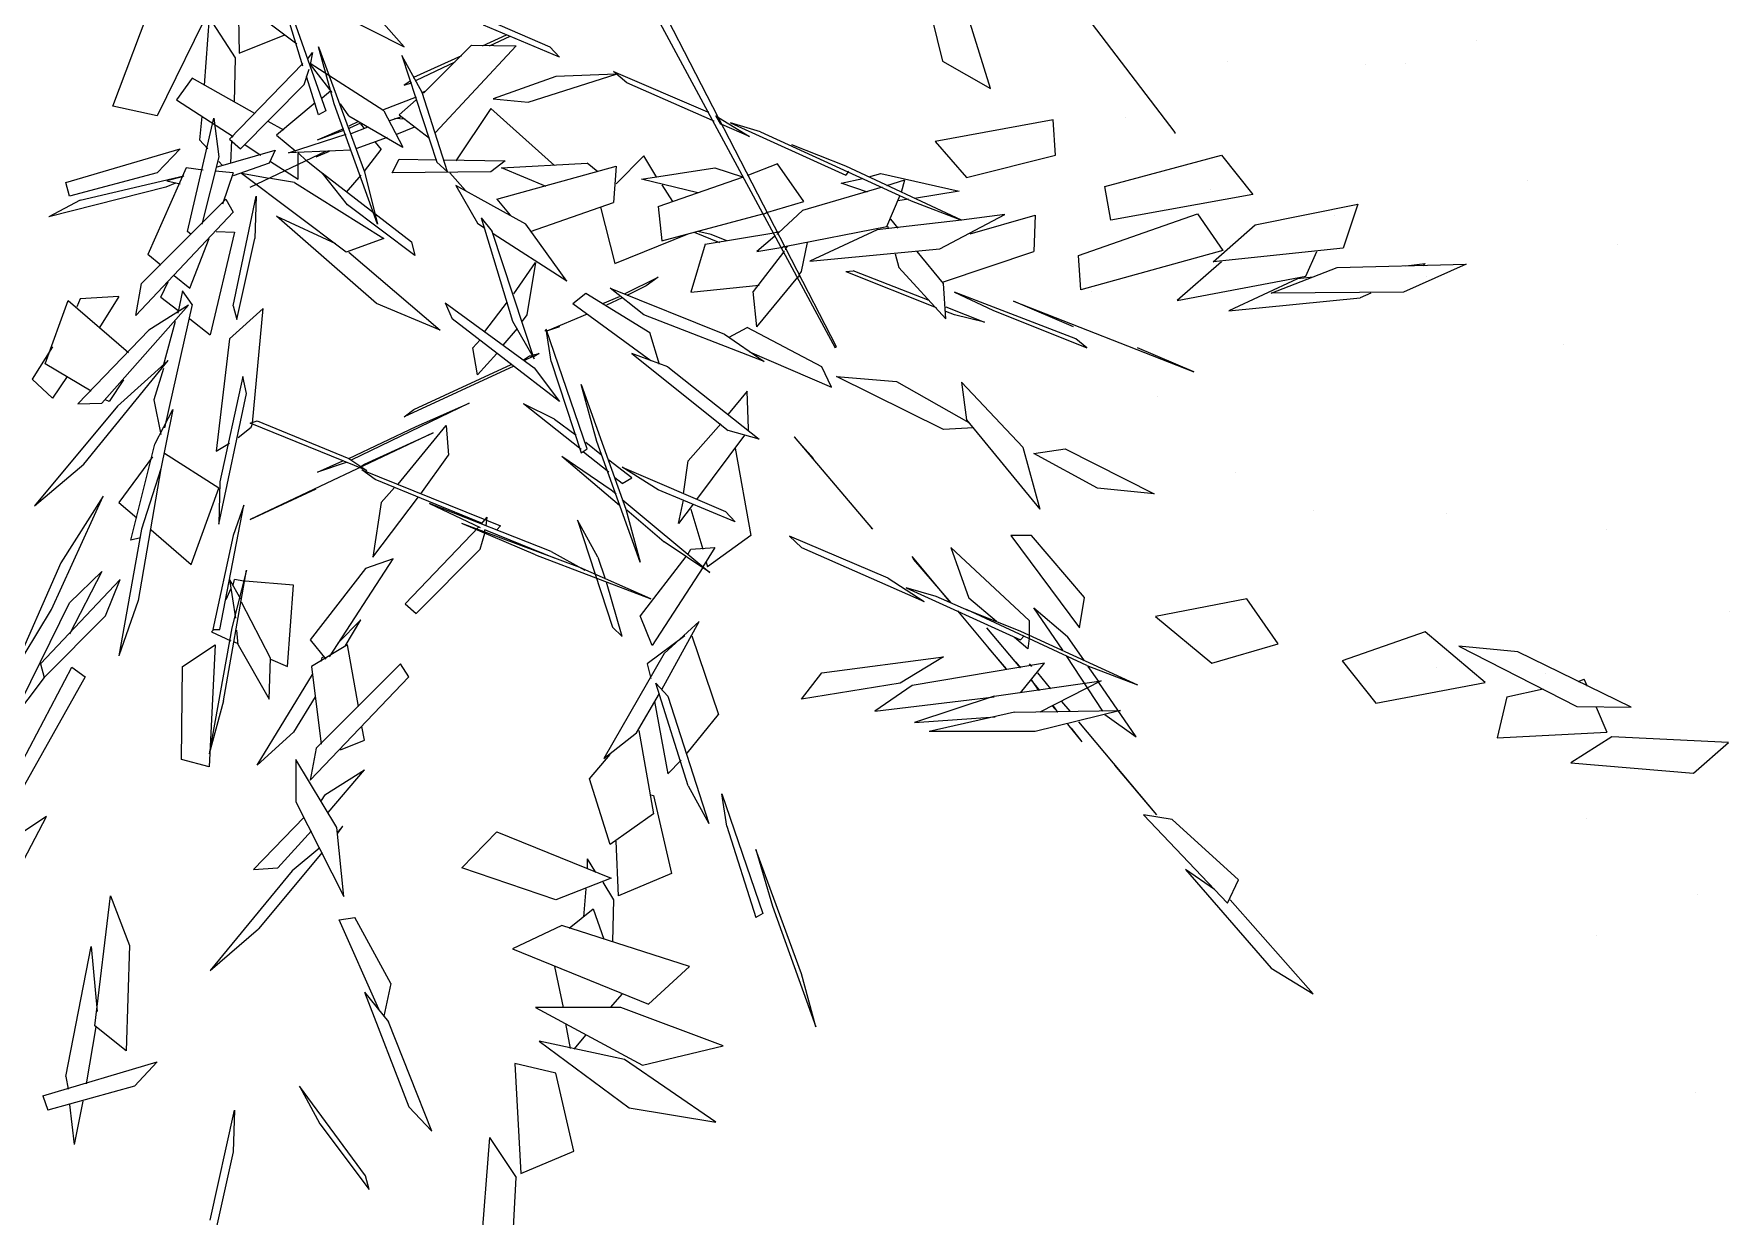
# Model space of a CAD drawing. Header units: metres. Extents: x 42 to 199, y -121 to 268.
# Drawn here: x 98.023 to 98.612, y -52.176 to -51.766 of the extents above; entities that cross this region are included whole.
import ezdxf

# ---------------------------------------------------------------- set-up
doc = ezdxf.new("R2010")
doc.units = ezdxf.units.M
doc.header["$LTSCALE"] = 0.3
doc.layers.get('0').update_dxf_attribs({"color": 8})
doc.layers.add('A-LANDSCAPE', color=8, linetype='Continuous', lineweight=5)
doc.layers.add('DA HOUSE ARCH LAYOUT', color=8, linetype='Continuous', lineweight=9)

# ---------------------------------------------------------------- blocks, each defined once
blk = doc.blocks.new('MUSTER_0')
at = {"color": 8, "linetype": 'Continuous', "transparency": 33554585}
for p, q in [((7.25631, -3.53278), (7.25631, -3.53278)), ((7.15281, -3.56678), (7.15281, -3.56678)), ((7.06931, -3.58078), (7.06931, -3.58078)), ((6.99981, -3.60128), (6.99981, -3.60128)), ((7.19231, -3.61228), (7.19231, -3.61228)), ((7.13281, -3.63828), (7.13281, -3.63828)), ((6.97881, -3.67978), (6.97881, -3.67978)), ((7.06481, -3.68578), (7.06481, -3.68578)), ((6.82881, -3.72528), (6.82881, -3.72528)), ((6.89031, -3.73528), (6.89031, -3.73528)), ((7.08131, -3.74378), (7.08131, -3.74378)), ((6.99931, -3.76578), (6.99931, -3.76578)), ((6.81131, -3.78378), (6.81131, -3.78378)), ((6.87931, -3.81878), (6.87931, -3.81878)), ((6.74781, -3.83528), (6.74781, -3.83528)), ((7.02181, -3.83578), (7.02181, -3.83578)), ((6.77231, -3.86778), (6.77231, -3.86778)), ((6.86431, -3.87778), (6.86431, -3.87778)), ((6.78031, -3.88878), (6.78031, -3.88878)), ((7.01581, -3.88328), (7.01581, -3.88328)), ((6.90331, -3.93028), (6.90331, -3.93028)), ((6.99031, -3.93728), (6.99031, -3.93728)), ((6.87281, -3.94678), (6.87281, -3.94678)), ((6.80331, -3.96078), (6.80331, -3.96078)), ((6.94731, -3.99078), (6.94731, -3.99078)), ((6.85081, -4.00428), (6.85081, -4.00428))]:
    blk.add_line(p, q, dxfattribs=at)
blk = doc.blocks.new('02PTRX29')
at = {"color": 8, "linetype": 'Continuous', "transparency": 33554572}
for p, q in [((-0.16889, -0.31994), (-0.08179, -0.1508)), ((-0.07704, -0.15016), (-0.1687, -0.32006)), ((-0.16116, -0.20596), (-0.22221, -0.28616)), ((-0.05484, -0.28198), (-0.063, -0.26035)), ((-0.19318, -0.2792), (-0.18805, -0.26275)), ((-0.18255, -0.2625), (-0.18559, -0.2749)), ((-0.08274, -0.26351), (-0.10076, -0.27262)), ((-0.10076, -0.27262), (-0.09317, -0.26402)), ((-0.08179, -0.26389), (-0.08843, -0.28274)), ((-0.08387, -0.27224), (-0.07059, -0.26225)), ((-0.10759, -0.26566), (-0.12372, -0.27262)), ((-0.07458, -0.26516), (-0.07477, -0.27363)), ((-0.07059, -0.26566), (-0.06186, -0.2835)), ((-0.12524, -0.27427), (-0.11329, -0.26921)), ((-0.08482, -0.27566), (-0.08274, -0.26895)), ((-0.0742, -0.27439), (-0.07002, -0.26794)), ((-0.07002, -0.26794), (-0.06926, -0.27869)), ((-0.11139, -0.27237), (-0.11841, -0.2725)), ((-0.11841, -0.2725), (-0.1057, -0.28616)), ((-0.11424, -0.2725), (-0.11746, -0.27098)), ((-0.1131, -0.2725), (-0.11689, -0.27072)), ((-0.1038, -0.27996), (-0.11139, -0.27237)), ((-0.07477, -0.27363), (-0.08198, -0.27072)), ((-0.18559, -0.2749), (-0.19318, -0.2792)), ((-0.12524, -0.27427), (-0.12372, -0.27262)), ((-0.10228, -0.27743), (-0.10987, -0.27401)), ((-0.10873, -0.27503), (-0.10266, -0.27794)), ((-0.10038, -0.27401), (-0.10589, -0.29084)), ((-0.10361, -0.27983), (-0.10038, -0.27401)), ((-0.08729, -0.27262), (-0.0945, -0.29236)), ((-0.08976, -0.2816), (-0.08729, -0.27262)), ((-0.08634, -0.27351), (-0.08596, -0.27541)), ((-0.08558, -0.27452), (-0.08634, -0.27351)), ((-0.07401, -0.28135), (-0.0742, -0.27439)), ((-0.13378, -0.27654), (-0.14858, -0.28287)), ((-0.13587, -0.27831), (-0.13378, -0.27654)), ((-0.12031, -0.28135), (-0.13416, -0.27692)), ((-0.13416, -0.27692), (-0.12467, -0.2773)), ((-0.12467, -0.2773), (-0.1148, -0.28084)), ((-0.10228, -0.27756), (-0.10228, -0.27743)), ((-0.09754, -0.28274), (-0.08596, -0.27528)), ((-0.08596, -0.27541), (-0.08938, -0.27983)), ((-0.08729, -0.28337), (-0.08539, -0.2773)), ((-0.08501, -0.27857), (-0.08577, -0.27616)), ((-0.08482, -0.27528), (-0.07325, -0.28717)), ((-0.07723, -0.28312), (-0.06736, -0.27756)), ((-0.06736, -0.27756), (-0.0649, -0.28097)), ((-0.14934, -0.28426), (-0.13587, -0.27831)), ((-0.10759, -0.29236), (-0.10361, -0.27983)), ((-0.10361, -0.27983), (-0.10418, -0.27958)), ((-0.1019, -0.27831), (-0.10171, -0.27806)), ((-0.10076, -0.27869), (-0.1019, -0.27831)), ((-0.10171, -0.27806), (-0.10076, -0.27869)), ((-0.08919, -0.27958), (-0.08786, -0.28072)), ((-0.07496, -0.28869), (-0.08501, -0.27857)), ((-0.14858, -0.28287), (-0.14877, -0.28287)), ((-0.14877, -0.28287), (-0.14877, -0.28287)), ((-0.12448, -0.29134), (-0.11443, -0.28236)), ((-0.1148, -0.28084), (-0.12031, -0.28135)), ((-0.11443, -0.28236), (-0.10892, -0.29059)), ((-0.10266, -0.28059), (-0.09735, -0.28262)), ((-0.10266, -0.28097), (-0.1, -0.28337)), ((-0.09754, -0.28274), (-0.10057, -0.28844)), ((-0.09659, -0.30058), (-0.08976, -0.2816)), ((-0.09203, -0.2835), (-0.09071, -0.2816)), ((-0.08843, -0.28274), (-0.08729, -0.28337)), ((-0.08672, -0.28148), (-0.08065, -0.28654)), ((-0.0649, -0.28097), (-0.07382, -0.28679)), ((-0.06186, -0.2835), (-0.05484, -0.28198)), ((-0.20342, -0.2897), (-0.20304, -0.28413)), ((-0.20304, -0.28413), (-0.18445, -0.28755)), ((-0.15219, -0.28464), (-0.1704, -0.29286)), ((-0.15693, -0.28603), (-0.15219, -0.28464)), ((-0.15029, -0.28375), (-0.15522, -0.28679)), ((-0.15522, -0.28679), (-0.15086, -0.28489)), ((-0.15086, -0.28489), (-0.15067, -0.28489)), ((-0.15067, -0.28489), (-0.14991, -0.2835)), ((-0.14953, -0.28426), (-0.14953, -0.28439)), ((-0.14953, -0.28439), (-0.14934, -0.28426)), ((-0.1, -0.28337), (-0.10475, -0.28704)), ((-0.09962, -0.28641), (-0.10247, -0.28527)), ((-0.09924, -0.28388), (-0.10095, -0.28401)), ((-0.09203, -0.2835), (-0.10057, -0.28844)), ((-0.09849, -0.28426), (-0.10038, -0.28363)), ((-0.09241, -0.28628), (-0.09507, -0.28527)), ((-0.0945, -0.28553), (-0.09393, -0.28477)), ((-0.09222, -0.2854), (-0.09393, -0.28464)), ((-0.09355, -0.28439), (-0.09203, -0.28515)), ((-0.09203, -0.28553), (-0.09222, -0.2854)), ((-0.0871, -0.2873), (-0.09127, -0.28553)), ((-0.0871, -0.2873), (-0.09127, -0.28578)), ((-0.08179, -0.28578), (-0.07932, -0.28439)), ((-0.07078, -0.28388), (-0.07154, -0.28995)), ((-0.06661, -0.30172), (-0.07078, -0.28388)), ((-0.06888, -0.28363), (-0.0685, -0.2873)), ((-0.22221, -0.28616), (-0.22221, -0.28628)), ((-0.18445, -0.28755), (-0.18938, -0.29324)), ((-0.15693, -0.28603), (-0.18065, -0.29691)), ((-0.1704, -0.29147), (-0.16187, -0.28806)), ((-0.09811, -0.28692), (-0.09317, -0.28869)), ((-0.09621, -0.28768), (-0.09716, -0.28881)), ((-0.08255, -0.28932), (-0.09165, -0.28641)), ((-0.08065, -0.28654), (-0.08368, -0.28907)), ((-0.07571, -0.28806), (-0.07818, -0.2897)), ((-0.07325, -0.28717), (-0.07496, -0.28869)), ((-0.07363, -0.28666), (-0.07363, -0.28692)), ((-0.07344, -0.29097), (-0.07363, -0.28742)), ((-0.06983, -0.28869), (-0.0685, -0.2873)), ((-0.22961, -0.2897), (-0.23454, -0.2959)), ((-0.2112, -0.29463), (-0.22961, -0.2897)), ((-0.18938, -0.29324), (-0.20342, -0.2897)), ((-0.16376, -0.29704), (-0.15959, -0.29109)), ((-0.15959, -0.29109), (-0.15503, -0.29286)), ((-0.14061, -0.29324), (-0.13852, -0.28983)), ((-0.13416, -0.29425), (-0.13852, -0.28983)), ((-0.13131, -0.29236), (-0.12961, -0.29097)), ((-0.11613, -0.29172), (-0.12961, -0.29097)), ((-0.10702, -0.29046), (-0.1167, -0.29059)), ((-0.1167, -0.29059), (-0.11443, -0.29236)), ((-0.10589, -0.29084), (-0.10759, -0.29236)), ((-0.1, -0.29033), (-0.10589, -0.29046)), ((-0.09886, -0.29248), (-0.1, -0.29033)), ((-0.0945, -0.29223), (-0.09716, -0.28881)), ((-0.09241, -0.28894), (-0.08255, -0.28932)), ((-0.08691, -0.28995), (-0.089, -0.28907)), ((-0.07647, -0.29476), (-0.08843, -0.28907)), ((-0.08558, -0.29071), (-0.08824, -0.29286)), ((-0.08539, -0.29059), (-0.08558, -0.29071)), ((-0.08406, -0.28932), (-0.08539, -0.29059)), ((-0.08406, -0.2935), (-0.08406, -0.28945)), ((-0.0797, -0.29071), (-0.08406, -0.2935)), ((-0.07116, -0.2916), (-0.08046, -0.28894)), ((-0.08046, -0.28894), (-0.07951, -0.29097)), ((-0.07951, -0.29097), (-0.07382, -0.29299)), ((-0.07154, -0.29071), (-0.07211, -0.29134)), ((-0.07154, -0.28995), (-0.06888, -0.30058)), ((-0.06547, -0.28869), (-0.06186, -0.29248)), ((-0.04744, -0.294), (-0.06547, -0.28869)), ((-0.18862, -0.29995), (-0.1704, -0.29147)), ((-0.17591, -0.29261), (-0.18824, -0.29539)), ((-0.17913, -0.29552), (-0.1797, -0.29362)), ((-0.17686, -0.29451), (-0.1797, -0.29362)), ((-0.17401, -0.29312), (-0.17591, -0.29261)), ((-0.16965, -0.29413), (-0.17306, -0.29337)), ((-0.17078, -0.29223), (-0.1704, -0.29286)), ((-0.15503, -0.29286), (-0.15484, -0.29286)), ((-0.15484, -0.29286), (-0.15484, -0.29286)), ((-0.1408, -0.2978), (-0.15427, -0.29312)), ((-0.15409, -0.29312), (-0.15427, -0.29312)), ((-0.15427, -0.29312), (-0.15427, -0.29312)), ((-0.14972, -0.29172), (-0.15409, -0.29312)), ((-0.13815, -0.2935), (-0.14972, -0.29172)), ((-0.14706, -0.29565), (-0.13815, -0.2935)), ((-0.11537, -0.29666), (-0.13416, -0.29147)), ((-0.13416, -0.29147), (-0.13378, -0.29716)), ((-0.12315, -0.29463), (-0.11613, -0.29172)), ((-0.11443, -0.29236), (-0.09886, -0.29248)), ((-0.10797, -0.29248), (-0.11044, -0.29527)), ((-0.08786, -0.29248), (-0.1019, -0.30336)), ((-0.0945, -0.29236), (-0.09659, -0.30058)), ((-0.09393, -0.29286), (-0.09165, -0.29552)), ((-0.09184, -0.29754), (-0.08786, -0.29248)), ((-0.09165, -0.30501), (-0.07514, -0.29261)), ((-0.08349, -0.294), (-0.0797, -0.29337)), ((-0.07951, -0.29337), (-0.07514, -0.29261)), ((-0.07382, -0.29248), (-0.07097, -0.29223)), ((-0.07382, -0.29248), (-0.07211, -0.29742)), ((-0.06907, -0.2921), (-0.06642, -0.29172)), ((-0.06642, -0.29172), (-0.06034, -0.30539)), ((-0.04972, -0.29678), (-0.06604, -0.29299)), ((-0.06604, -0.29299), (-0.06585, -0.29312)), ((-0.06585, -0.29312), (-0.06338, -0.29375)), ((-0.06338, -0.29375), (-0.06547, -0.29425)), ((-0.06186, -0.29248), (-0.04801, -0.29615)), ((-0.23454, -0.2959), (-0.21215, -0.29995)), ((-0.21215, -0.29995), (-0.2112, -0.29463)), ((-0.18824, -0.29539), (-0.18122, -0.29653)), ((-0.17686, -0.30096), (-0.17894, -0.29603)), ((-0.1761, -0.29476), (-0.16357, -0.29843)), ((-0.17382, -0.29552), (-0.16965, -0.29413)), ((-0.14137, -0.29438), (-0.14308, -0.29704)), ((-0.11993, -0.30058), (-0.10892, -0.29451)), ((-0.10892, -0.29451), (-0.11234, -0.30045)), ((-0.08349, -0.294), (-0.09754, -0.30286)), ((-0.07382, -0.31348), (-0.07742, -0.29615)), ((-0.07742, -0.29615), (-0.07723, -0.30286)), ((-0.06471, -0.29413), (-0.06319, -0.29476)), ((-0.06319, -0.29476), (-0.04478, -0.29944)), ((-0.04801, -0.29615), (-0.04744, -0.294)), ((-0.25105, -0.29742), (-0.24878, -0.30438)), ((-0.23492, -0.30071), (-0.25105, -0.29742)), ((-0.22581, -0.29894), (-0.2298, -0.30475)), ((-0.20703, -0.30551), (-0.22581, -0.29894)), ((-0.2002, -0.29919), (-0.20001, -0.30488)), ((-0.18995, -0.3021), (-0.2002, -0.29919)), ((-0.18521, -0.3045), (-0.19545, -0.29906)), ((-0.19545, -0.29906), (-0.18862, -0.29995)), ((-0.18065, -0.29691), (-0.18862, -0.29995)), ((-0.18027, -0.29666), (-0.17856, -0.29691)), ((-0.15807, -0.29868), (-0.16376, -0.29704)), ((-0.16357, -0.29843), (-0.15978, -0.30197)), ((-0.15788, -0.29868), (-0.15807, -0.29868)), ((-0.15788, -0.29881), (-0.15788, -0.29868)), ((-0.1575, -0.29894), (-0.15788, -0.29881)), ((-0.15731, -0.29894), (-0.1575, -0.29894)), ((-0.14137, -0.30324), (-0.15731, -0.29894)), ((-0.1408, -0.2978), (-0.14137, -0.30324)), ((-0.13169, -0.29792), (-0.13397, -0.30678)), ((-0.12069, -0.30172), (-0.13378, -0.29716)), ((-0.11537, -0.29666), (-0.11746, -0.29919)), ((-0.10247, -0.30551), (-0.09184, -0.29754)), ((-0.07268, -0.29666), (-0.07382, -0.29868)), ((-0.05845, -0.315), (-0.07382, -0.29868)), ((-0.07268, -0.29666), (-0.05939, -0.30994)), ((-0.04972, -0.29678), (-0.04478, -0.29944)), ((-0.22828, -0.30653), (-0.23492, -0.30071)), ((-0.18862, -0.29995), (-0.17534, -0.30147)), ((-0.17743, -0.29982), (-0.17856, -0.30121)), ((-0.17705, -0.30134), (-0.17705, -0.30096)), ((-0.16073, -0.30412), (-0.17686, -0.30096)), ((-0.17534, -0.30147), (-0.16471, -0.3064)), ((-0.15959, -0.30184), (-0.15997, -0.30172)), ((-0.15978, -0.30197), (-0.15959, -0.30184)), ((-0.1594, -0.30184), (-0.15959, -0.30184)), ((-0.15902, -0.30197), (-0.1594, -0.30184)), ((-0.14649, -0.30184), (-0.15048, -0.30349)), ((-0.14915, -0.30222), (-0.14706, -0.30172)), ((-0.12638, -0.30956), (-0.11993, -0.30058)), ((-0.12126, -0.32183), (-0.11462, -0.30172)), ((-0.11291, -0.29957), (-0.11784, -0.31589)), ((-0.11291, -0.29957), (-0.11462, -0.30172)), ((-0.11234, -0.30045), (-0.11348, -0.30121)), ((-0.0964, -0.3131), (-0.08065, -0.29931)), ((-0.08065, -0.29931), (-0.08995, -0.30362)), ((-0.07116, -0.30172), (-0.07401, -0.30184)), ((-0.07401, -0.30184), (-0.07021, -0.31804)), ((-0.06718, -0.30222), (-0.06661, -0.30172)), ((-0.24878, -0.30438), (-0.22828, -0.30653)), ((-0.16471, -0.3064), (-0.18521, -0.3045)), ((-0.16338, -0.30804), (-0.16433, -0.30349)), ((-0.16092, -0.30438), (-0.1613, -0.304)), ((-0.16092, -0.3045), (-0.16092, -0.30438)), ((-0.16092, -0.30463), (-0.16092, -0.3045)), ((-0.16054, -0.30412), (-0.16073, -0.30412)), ((-0.16035, -0.30425), (-0.16054, -0.30412)), ((-0.16016, -0.30425), (-0.16035, -0.30425)), ((-0.15636, -0.30488), (-0.16016, -0.30425)), ((-0.15959, -0.30222), (-0.15959, -0.3021)), ((-0.15921, -0.30235), (-0.15921, -0.30248)), ((-0.15921, -0.30248), (-0.15636, -0.30488)), ((-0.1482, -0.30374), (-0.15902, -0.30197)), ((-0.15902, -0.30197), (-0.15902, -0.30197)), ((-0.15162, -0.30324), (-0.14915, -0.30222)), ((-0.1482, -0.30374), (-0.14593, -0.31133)), ((-0.13397, -0.30678), (-0.14555, -0.3021)), ((-0.12638, -0.30956), (-0.1148, -0.3021)), ((-0.1019, -0.30336), (-0.10247, -0.30551)), ((-0.09754, -0.30286), (-0.09165, -0.30501)), ((-0.07439, -0.31563), (-0.07723, -0.30286)), ((-0.06699, -0.3107), (-0.07002, -0.30286)), ((-0.26813, -0.30691), (-0.25826, -0.31133)), ((-0.24783, -0.30741), (-0.26813, -0.30691)), ((-0.25864, -0.30716), (-0.26168, -0.30678)), ((-0.26168, -0.30678), (-0.2613, -0.30716)), ((-0.24289, -0.3088), (-0.2446, -0.30488)), ((-0.2298, -0.30475), (-0.20741, -0.31095)), ((-0.22961, -0.30653), (-0.22259, -0.3126)), ((-0.20741, -0.31095), (-0.20703, -0.30551)), ((-0.18578, -0.30969), (-0.20001, -0.30488)), ((-0.18578, -0.30994), (-0.1816, -0.30488)), ((-0.17818, -0.30526), (-0.17875, -0.30741)), ((-0.16073, -0.30488), (-0.16054, -0.30488)), ((-0.16054, -0.30488), (-0.16054, -0.30501)), ((-0.16054, -0.30501), (-0.15579, -0.31121)), ((-0.11803, -0.31159), (-0.12145, -0.30665)), ((-0.12145, -0.30665), (-0.12012, -0.31488)), ((-0.09203, -0.30501), (-0.10646, -0.31728)), ((-0.06243, -0.30703), (-0.06034, -0.30539)), ((-0.23739, -0.31146), (-0.24783, -0.30741)), ((-0.24403, -0.30893), (-0.24156, -0.30918)), ((-0.22259, -0.3126), (-0.24289, -0.3088)), ((-0.24156, -0.30918), (-0.23075, -0.31424)), ((-0.17875, -0.30741), (-0.18615, -0.31551)), ((-0.1704, -0.30804), (-0.18464, -0.31374)), ((-0.1835, -0.3126), (-0.17154, -0.30792)), ((-0.1704, -0.30804), (-0.17154, -0.30792)), ((-0.163, -0.30855), (-0.16338, -0.30804)), ((-0.163, -0.3088), (-0.163, -0.30855)), ((-0.16281, -0.30893), (-0.163, -0.3088)), ((-0.15636, -0.31677), (-0.16281, -0.30893)), ((-0.16281, -0.30893), (-0.16281, -0.30893)), ((-0.13549, -0.31159), (-0.1408, -0.30893)), ((-0.1408, -0.30893), (-0.1389, -0.31032)), ((-0.06452, -0.30868), (-0.06699, -0.3107)), ((-0.06243, -0.31209), (-0.06357, -0.30969)), ((-0.25826, -0.31133), (-0.23739, -0.31146)), ((-0.25314, -0.31146), (-0.25143, -0.31222)), ((-0.23075, -0.31424), (-0.25143, -0.31222)), ((-0.20665, -0.31867), (-0.18748, -0.31133)), ((-0.18748, -0.31133), (-0.19356, -0.31412)), ((-0.18615, -0.31551), (-0.18578, -0.30994)), ((-0.14593, -0.31133), (-0.15674, -0.31019)), ((-0.15636, -0.31677), (-0.15579, -0.31121)), ((-0.13321, -0.3107), (-0.15124, -0.31791)), ((-0.12942, -0.31146), (-0.13947, -0.31766)), ((-0.1389, -0.31032), (-0.13587, -0.31184)), ((-0.13852, -0.31488), (-0.13321, -0.3107)), ((-0.13511, -0.31222), (-0.13264, -0.31336)), ((-0.13207, -0.3131), (-0.13473, -0.31197)), ((-0.12733, -0.3131), (-0.12942, -0.31146)), ((-0.06736, -0.31323), (-0.06585, -0.31108)), ((-0.06585, -0.31108), (-0.06509, -0.31462)), ((-0.06243, -0.31209), (-0.06509, -0.31412)), ((-0.05845, -0.315), (-0.05939, -0.30994)), ((-0.04782, -0.3126), (-0.05731, -0.32082)), ((-0.05579, -0.31197), (-0.04972, -0.31234)), ((-0.05579, -0.31197), (-0.05275, -0.3169)), ((-0.04972, -0.31234), (-0.04915, -0.31361)), ((-0.04421, -0.32259), (-0.04782, -0.3126)), ((-0.19678, -0.31272), (-0.22525, -0.32386)), ((-0.19356, -0.31412), (-0.20836, -0.32006)), ((-0.20627, -0.31677), (-0.19678, -0.31272)), ((-0.18615, -0.31361), (-0.19223, -0.31601)), ((-0.19223, -0.31601), (-0.18748, -0.31488)), ((-0.18748, -0.31488), (-0.18615, -0.31437)), ((-0.1575, -0.32221), (-0.13852, -0.31488)), ((-0.12733, -0.3131), (-0.13966, -0.32209)), ((-0.12961, -0.31475), (-0.12334, -0.31741)), ((-0.10721, -0.31298), (-0.12126, -0.32322)), ((-0.12012, -0.31488), (-0.11936, -0.31589)), ((-0.11348, -0.31753), (-0.11708, -0.31285)), ((-0.10721, -0.31298), (-0.10835, -0.31551)), ((-0.10646, -0.31728), (-0.0964, -0.3131)), ((-0.07325, -0.31867), (-0.07856, -0.31386)), ((-0.07685, -0.33195), (-0.07856, -0.31386)), ((-0.07382, -0.31348), (-0.07439, -0.31563)), ((-0.06736, -0.31323), (-0.063, -0.33271)), ((-0.0668, -0.31336), (-0.06053, -0.31728)), ((-0.05313, -0.32879), (-0.0668, -0.31336)), ((-0.16661, -0.3231), (-0.15484, -0.3169)), ((-0.15124, -0.31791), (-0.1575, -0.32221)), ((-0.152, -0.31842), (-0.15484, -0.3169)), ((-0.14099, -0.32272), (-0.13947, -0.31766)), ((-0.12961, -0.336), (-0.12315, -0.31715)), ((-0.12524, -0.32854), (-0.10835, -0.31551)), ((-0.12524, -0.31677), (-0.12334, -0.31741)), ((-0.12391, -0.32221), (-0.12315, -0.31715)), ((-0.12334, -0.31741), (-0.12296, -0.31741)), ((-0.11784, -0.31589), (-0.12126, -0.32183)), ((-0.1186, -0.31703), (-0.11632, -0.31968)), ((-0.06699, -0.31551), (-0.07021, -0.31804)), ((-0.06281, -0.32285), (-0.06471, -0.31589)), ((-0.06053, -0.31728), (-0.04934, -0.32892)), ((-0.22525, -0.32386), (-0.21633, -0.32006)), ((-0.20836, -0.32006), (-0.20665, -0.31867)), ((-0.1687, -0.31994), (-0.16889, -0.31994)), ((-0.1687, -0.32006), (-0.1687, -0.31994)), ((-0.11158, -0.32006), (-0.11272, -0.3188)), ((-0.11234, -0.32436), (-0.11158, -0.32006)), ((-0.07325, -0.31867), (-0.07116, -0.33638)), ((-0.04535, -0.31994), (-0.04213, -0.325)), ((-0.15522, -0.32069), (-0.16813, -0.32626)), ((-0.16813, -0.32626), (-0.16661, -0.3231)), ((-0.14232, -0.3231), (-0.15674, -0.33448)), ((-0.13663, -0.32095), (-0.15181, -0.33309)), ((-0.14232, -0.3231), (-0.13663, -0.32095)), ((-0.12391, -0.32221), (-0.12866, -0.33663)), ((-0.12126, -0.32322), (-0.12524, -0.32854)), ((-0.12107, -0.3212), (-0.12202, -0.32095)), ((-0.12202, -0.32095), (-0.12126, -0.32145)), ((-0.12126, -0.32145), (-0.12107, -0.32145)), ((-0.1205, -0.32133), (-0.12107, -0.32133)), ((-0.12107, -0.32145), (-0.11974, -0.32209)), ((-0.11955, -0.32196), (-0.1205, -0.32133)), ((-0.11974, -0.32209), (-0.11955, -0.32196)), ((-0.11803, -0.32297), (-0.10076, -0.33094)), ((-0.10228, -0.3298), (-0.11765, -0.32272)), ((-0.11537, -0.32095), (-0.11234, -0.32436)), ((-0.06357, -0.32209), (-0.0556, -0.3293)), ((-0.05029, -0.33841), (-0.06357, -0.32209)), ((-0.05142, -0.32689), (-0.04421, -0.32259)), ((-0.1983, -0.33575), (-0.18862, -0.3255)), ((-0.17837, -0.32538), (-0.18976, -0.33183)), ((-0.18862, -0.3255), (-0.18938, -0.33145)), ((-0.18578, -0.33297), (-0.16889, -0.32462)), ((-0.16889, -0.32462), (-0.17837, -0.32538)), ((-0.12866, -0.32588), (-0.13568, -0.34549)), ((-0.13112, -0.33486), (-0.12866, -0.32588)), ((-0.0759, -0.32727), (-0.07533, -0.32462)), ((-0.07533, -0.32462), (-0.07173, -0.34119)), ((-0.06281, -0.32335), (-0.06129, -0.32828)), ((-0.05655, -0.32512), (-0.05427, -0.32854)), ((-0.04763, -0.32462), (-0.04535, -0.32803)), ((-0.04213, -0.325), (-0.04535, -0.32803)), ((-0.15503, -0.33284), (-0.15484, -0.32689)), ((-0.15484, -0.32689), (-0.15181, -0.33056)), ((-0.07154, -0.34789), (-0.0759, -0.32727)), ((-0.06129, -0.32828), (-0.06243, -0.33372)), ((-0.05427, -0.32854), (-0.0537, -0.32828)), ((-0.12866, -0.33613), (-0.11955, -0.32892)), ((-0.12448, -0.33132), (-0.11955, -0.32892)), ((-0.10266, -0.33246), (-0.11101, -0.32879)), ((-0.11101, -0.32879), (-0.09241, -0.33777)), ((-0.10076, -0.33094), (-0.10228, -0.3298)), ((-0.06148, -0.33524), (-0.06433, -0.3298)), ((-0.06433, -0.3298), (-0.06224, -0.33992)), ((-0.0556, -0.3293), (-0.04251, -0.34498)), ((-0.04934, -0.32892), (-0.05313, -0.32879)), ((-0.18938, -0.33145), (-0.20096, -0.34549)), ((-0.19052, -0.33271), (-0.18578, -0.33297)), ((-0.15674, -0.33448), (-0.15181, -0.33309)), ((-0.15503, -0.33309), (-0.15503, -0.33284)), ((-0.14687, -0.34397), (-0.15446, -0.33385)), ((-0.15067, -0.33208), (-0.14555, -0.3379)), ((-0.12448, -0.33132), (-0.1279, -0.33385)), ((-0.1074, -0.33233), (-0.10778, -0.33701)), ((-0.09981, -0.34157), (-0.1074, -0.33233)), ((-0.10532, -0.33347), (-0.07647, -0.34713)), ((-0.0945, -0.33841), (-0.10532, -0.33347)), ((-0.09203, -0.33752), (-0.10266, -0.33246)), ((-0.09488, -0.33942), (-0.07647, -0.33195)), ((-0.07761, -0.33157), (-0.09203, -0.33752)), ((-0.07647, -0.33195), (-0.07761, -0.33157)), ((-0.07666, -0.33259), (-0.07685, -0.33208)), ((-0.07458, -0.33423), (-0.07666, -0.33259)), ((-0.20494, -0.336), (-0.21898, -0.34309)), ((-0.20001, -0.33676), (-0.20494, -0.336)), ((-0.1983, -0.33575), (-0.20096, -0.34549)), ((-0.16224, -0.3341), (-0.17458, -0.34865)), ((-0.16528, -0.33752), (-0.16224, -0.3341)), ((-0.15295, -0.33588), (-0.15541, -0.34966)), ((-0.13796, -0.35384), (-0.13112, -0.33486)), ((-0.13302, -0.33967), (-0.12904, -0.33651)), ((-0.13188, -0.33701), (-0.12942, -0.33499)), ((-0.12866, -0.33663), (-0.12961, -0.336)), ((-0.07116, -0.33638), (-0.07325, -0.33512)), ((-0.05769, -0.35042), (-0.06148, -0.33524)), ((-0.21006, -0.3422), (-0.20001, -0.33676)), ((-0.13511, -0.33891), (-0.15143, -0.34587)), ((-0.14479, -0.34309), (-0.14555, -0.3379)), ((-0.1408, -0.34245), (-0.13511, -0.33891)), ((-0.13663, -0.34056), (-0.13302, -0.33777)), ((-0.12562, -0.33714), (-0.13473, -0.34486)), ((-0.12562, -0.33714), (-0.1334, -0.34245)), ((-0.09412, -0.33929), (-0.11594, -0.34815)), ((-0.10342, -0.34309), (-0.10778, -0.33701)), ((-0.09621, -0.34081), (-0.09412, -0.33929)), ((-0.09203, -0.33752), (-0.09488, -0.33942)), ((-0.09393, -0.33878), (-0.0945, -0.33841)), ((-0.09165, -0.33815), (-0.0871, -0.33967)), ((-0.0871, -0.33967), (-0.09108, -0.3379)), ((-0.07154, -0.3422), (-0.063, -0.33676)), ((-0.06243, -0.33916), (-0.05883, -0.35991)), ((-0.06243, -0.33916), (-0.05939, -0.34865)), ((-0.0611, -0.33727), (-0.05579, -0.34448)), ((-0.04251, -0.34498), (-0.05029, -0.33841)), ((-0.13511, -0.34144), (-0.13663, -0.34056)), ((-0.13511, -0.34144), (-0.13397, -0.34056)), ((-0.1131, -0.34777), (-0.09621, -0.34081)), ((-0.07173, -0.34119), (-0.07154, -0.34789)), ((-0.21898, -0.34309), (-0.21006, -0.3422)), ((-0.15295, -0.34751), (-0.1408, -0.34245)), ((-0.13511, -0.34397), (-0.14896, -0.35548)), ((-0.14403, -0.34777), (-0.14479, -0.3441)), ((-0.1334, -0.34245), (-0.13416, -0.34309)), ((-0.12391, -0.35219), (-0.10475, -0.3446)), ((-0.10475, -0.3446), (-0.11272, -0.3484)), ((-0.09583, -0.35308), (-0.10304, -0.34359)), ((-0.09924, -0.34207), (-0.09716, -0.34448)), ((-0.09716, -0.34448), (-0.09583, -0.35308)), ((-0.07647, -0.34713), (-0.08691, -0.34233)), ((-0.06718, -0.35422), (-0.07154, -0.3422)), ((-0.05579, -0.34448), (-0.05864, -0.34688)), ((-0.04516, -0.3613), (-0.05332, -0.34347)), ((-0.05332, -0.34347), (-0.04668, -0.35397)), ((-0.15143, -0.34587), (-0.15295, -0.34751)), ((-0.14593, -0.34549), (-0.14782, -0.35182)), ((-0.1463, -0.34473), (-0.14403, -0.34777)), ((-0.13587, -0.34562), (-0.14175, -0.35068)), ((-0.13568, -0.34549), (-0.13796, -0.35384)), ((-0.12809, -0.34726), (-0.13359, -0.36409)), ((-0.13131, -0.35308), (-0.12809, -0.34726)), ((-0.11291, -0.34789), (-0.11386, -0.34675)), ((-0.11367, -0.34815), (-0.11386, -0.34675)), ((-0.07173, -0.36447), (-0.07552, -0.34486)), ((-0.07552, -0.34486), (-0.07382, -0.34966)), ((-0.20798, -0.35941), (-0.19963, -0.34966)), ((-0.1964, -0.34966), (-0.20722, -0.36421)), ((-0.19963, -0.34966), (-0.1964, -0.34966)), ((-0.17705, -0.35637), (-0.16149, -0.34979)), ((-0.17458, -0.34865), (-0.17439, -0.34853)), ((-0.16149, -0.34979), (-0.16338, -0.35156)), ((-0.15541, -0.34966), (-0.14858, -0.3546)), ((-0.12847, -0.35472), (-0.10987, -0.34777)), ((-0.12448, -0.35321), (-0.11386, -0.34891)), ((-0.12145, -0.3527), (-0.10987, -0.34777)), ((-0.11594, -0.34815), (-0.11537, -0.34878)), ((-0.11386, -0.34891), (-0.11348, -0.34878)), ((-0.11348, -0.34916), (-0.11348, -0.34878)), ((-0.11348, -0.34928), (-0.11348, -0.34916)), ((-0.11272, -0.35182), (-0.11348, -0.34928)), ((-0.11253, -0.34827), (-0.10095, -0.36042)), ((-0.07382, -0.34966), (-0.07059, -0.36447)), ((-0.06091, -0.34878), (-0.06718, -0.35422)), ((-0.05939, -0.34865), (-0.05579, -0.36864)), ((-0.18691, -0.35156), (-0.19925, -0.36307)), ((-0.18691, -0.35156), (-0.18976, -0.35953)), ((-0.16338, -0.35156), (-0.18274, -0.36004)), ((-0.14593, -0.35182), (-0.14972, -0.35156)), ((-0.14972, -0.35156), (-0.14782, -0.3546)), ((-0.14896, -0.35548), (-0.14175, -0.35068)), ((-0.14555, -0.35257), (-0.14593, -0.35182)), ((-0.12391, -0.35219), (-0.12923, -0.3551)), ((-0.11272, -0.35182), (-0.10266, -0.36194)), ((-0.05921, -0.35004), (-0.05769, -0.35042)), ((-0.18691, -0.36029), (-0.18084, -0.35295)), ((-0.18103, -0.35346), (-0.18691, -0.36029)), ((-0.18084, -0.35295), (-0.18103, -0.35346)), ((-0.14839, -0.35384), (-0.14858, -0.3546)), ((-0.14782, -0.3546), (-0.14782, -0.35472)), ((-0.14782, -0.35472), (-0.13985, -0.367)), ((-0.14517, -0.35295), (-0.13796, -0.36232)), ((-0.12145, -0.3527), (-0.13966, -0.35966)), ((-0.13966, -0.35966), (-0.12847, -0.35472)), ((-0.13131, -0.35308), (-0.13245, -0.3565)), ((-0.089, -0.36877), (-0.09905, -0.35333)), ((-0.09905, -0.35333), (-0.09469, -0.35485)), ((-0.09469, -0.35485), (-0.08596, -0.36611)), ((-0.0723, -0.37572), (-0.0759, -0.3551)), ((-0.0759, -0.3551), (-0.07363, -0.36421)), ((-0.04668, -0.35397), (-0.03871, -0.37206)), ((-0.17989, -0.35789), (-0.19792, -0.36611)), ((-0.18464, -0.35928), (-0.17989, -0.35789)), ((-0.17705, -0.35637), (-0.18274, -0.36004)), ((-0.13511, -0.3656), (-0.13264, -0.357)), ((-0.0833, -0.35751), (-0.07571, -0.35688)), ((-0.08236, -0.37029), (-0.0833, -0.35751)), ((-0.07571, -0.35688), (-0.07552, -0.35688)), ((-0.07552, -0.35688), (-0.07401, -0.35662)), ((-0.07325, -0.35662), (-0.07496, -0.35966)), ((-0.07325, -0.35662), (-0.0742, -0.36269)), ((-0.07382, -0.35751), (-0.07401, -0.35662)), ((-0.07344, -0.35801), (-0.07268, -0.35978)), ((-0.05598, -0.35662), (-0.04346, -0.36991)), ((-0.0537, -0.36232), (-0.05598, -0.35662)), ((-0.04801, -0.36029), (-0.05313, -0.35536)), ((-0.05313, -0.35536), (-0.04801, -0.36522)), ((-0.23853, -0.36674), (-0.23359, -0.35966)), ((-0.23359, -0.35966), (-0.21917, -0.36244)), ((-0.20722, -0.36421), (-0.20798, -0.35941)), ((-0.19412, -0.3632), (-0.18976, -0.35953)), ((-0.18976, -0.36156), (-0.18464, -0.35928)), ((-0.10095, -0.36042), (-0.10266, -0.36194)), ((-0.0797, -0.36902), (-0.07514, -0.36016)), ((-0.05883, -0.35991), (-0.05579, -0.36864)), ((-0.0389, -0.37889), (-0.04801, -0.36029)), ((-0.21917, -0.36244), (-0.22809, -0.36978)), ((-0.20836, -0.37016), (-0.18938, -0.3613)), ((-0.20001, -0.36105), (-0.20532, -0.3656)), ((-0.20456, -0.36775), (-0.20001, -0.36105)), ((-0.19925, -0.36307), (-0.19925, -0.36535)), ((-0.18938, -0.3613), (-0.19792, -0.36472)), ((-0.19564, -0.37066), (-0.18805, -0.36156)), ((-0.14137, -0.37395), (-0.14725, -0.3632)), ((-0.14725, -0.3632), (-0.14175, -0.36826)), ((-0.13985, -0.367), (-0.13796, -0.36232)), ((-0.09146, -0.36712), (-0.09393, -0.36295)), ((-0.09393, -0.36295), (-0.09033, -0.36662)), ((-0.04402, -0.37206), (-0.0537, -0.36232)), ((-0.03871, -0.37206), (-0.04516, -0.3613)), ((-0.27117, -0.37282), (-0.26168, -0.36485)), ((-0.26168, -0.36485), (-0.24859, -0.3694)), ((-0.19792, -0.36472), (-0.21633, -0.37319)), ((-0.20798, -0.3694), (-0.20532, -0.3656)), ((-0.19925, -0.36535), (-0.19925, -0.36586)), ((-0.19925, -0.36586), (-0.19906, -0.3675)), ((-0.19906, -0.3675), (-0.19697, -0.36573)), ((-0.19792, -0.36611), (-0.19849, -0.36548)), ((-0.19792, -0.37054), (-0.19261, -0.36421)), ((-0.14612, -0.36548), (-0.15029, -0.37788)), ((-0.14498, -0.36548), (-0.13909, -0.36991)), ((-0.13511, -0.3656), (-0.13359, -0.36409)), ((-0.07458, -0.36687), (-0.07439, -0.36459)), ((-0.07363, -0.36421), (-0.07002, -0.38407)), ((-0.0704, -0.36485), (-0.07344, -0.36624)), ((-0.07059, -0.36447), (-0.07173, -0.36447)), ((-0.07078, -0.36447), (-0.0704, -0.36485)), ((-0.29413, -0.37674), (-0.27629, -0.36801)), ((-0.26699, -0.36712), (-0.28559, -0.37661)), ((-0.27629, -0.36801), (-0.26699, -0.36712)), ((-0.22809, -0.36978), (-0.23853, -0.36674)), ((-0.20513, -0.36864), (-0.21082, -0.37737)), ((-0.1928, -0.36738), (-0.19564, -0.37066)), ((-0.14175, -0.36826), (-0.13226, -0.38483)), ((-0.09355, -0.37661), (-0.09184, -0.36687)), ((-0.09184, -0.36687), (-0.08615, -0.37029)), ((-0.08596, -0.36611), (-0.08843, -0.36915)), ((-0.07458, -0.36687), (-0.07951, -0.37547)), ((-0.07458, -0.36674), (-0.07401, -0.36649)), ((-0.06585, -0.37029), (-0.07097, -0.36687)), ((-0.07097, -0.36687), (-0.07002, -0.3861)), ((-0.24859, -0.3694), (-0.2539, -0.3761)), ((-0.20836, -0.37016), (-0.21633, -0.37319)), ((-0.21025, -0.37269), (-0.20855, -0.37029)), ((-0.20058, -0.3713), (-0.20266, -0.37383)), ((-0.19792, -0.37446), (-0.20171, -0.36978)), ((-0.20171, -0.36978), (-0.18084, -0.37332)), ((-0.19925, -0.36991), (-0.19963, -0.37029)), ((-0.19716, -0.36965), (-0.19792, -0.37054)), ((-0.16661, -0.3713), (-0.18578, -0.36877)), ((-0.18578, -0.36877), (-0.17894, -0.37294)), ((-0.16338, -0.37547), (-0.16661, -0.3713)), ((-0.13909, -0.36991), (-0.13966, -0.37218)), ((-0.10152, -0.37193), (-0.10019, -0.36991)), ((-0.10019, -0.36991), (-0.08691, -0.38319)), ((-0.08786, -0.36889), (-0.08805, -0.36877)), ((-0.08767, -0.36953), (-0.08786, -0.36889)), ((-0.08615, -0.37029), (-0.08767, -0.38256)), ((-0.0797, -0.36915), (-0.08236, -0.37029)), ((-0.07951, -0.37547), (-0.0797, -0.36902)), ((-0.06566, -0.38496), (-0.06585, -0.37029)), ((-0.04839, -0.37041), (-0.05048, -0.37193)), ((-0.03738, -0.39141), (-0.04839, -0.37041)), ((-0.04346, -0.36991), (-0.04402, -0.37206)), ((-0.2873, -0.37345), (-0.28673, -0.37231)), ((-0.28578, -0.37269), (-0.28673, -0.37231)), ((-0.27458, -0.37509), (-0.28028, -0.37383)), ((-0.2539, -0.3761), (-0.27117, -0.37282)), ((-0.21614, -0.38142), (-0.21025, -0.37282)), ((-0.21063, -0.37256), (-0.20096, -0.3775)), ((-0.19374, -0.37497), (-0.21063, -0.37256)), ((-0.21025, -0.37282), (-0.21025, -0.37269)), ((-0.20096, -0.37408), (-0.19963, -0.37244)), ((-0.19963, -0.37244), (-0.20077, -0.37408)), ((-0.18084, -0.37332), (-0.17496, -0.37737)), ((-0.17894, -0.37294), (-0.16338, -0.37547)), ((-0.14555, -0.38913), (-0.14042, -0.37294)), ((-0.14042, -0.37294), (-0.14232, -0.37497)), ((-0.08596, -0.38825), (-0.10152, -0.37193)), ((-0.07761, -0.38585), (-0.08634, -0.37155)), ((-0.05048, -0.37193), (-0.04042, -0.38989)), ((-0.04402, -0.37206), (-0.0389, -0.37889)), ((-0.28559, -0.37661), (-0.29413, -0.37674)), ((-0.27458, -0.37509), (-0.27306, -0.38154)), ((-0.20437, -0.37585), (-0.2057, -0.37737)), ((-0.20285, -0.37648), (-0.2038, -0.3775)), ((-0.2038, -0.3775), (-0.20304, -0.37648)), ((-0.19374, -0.37497), (-0.18122, -0.37914)), ((-0.17496, -0.37737), (-0.19374, -0.37509)), ((-0.14232, -0.37497), (-0.14877, -0.39508)), ((-0.14023, -0.37585), (-0.14232, -0.38724)), ((-0.13739, -0.38079), (-0.14099, -0.37459)), ((-0.08672, -0.37509), (-0.0833, -0.38066)), ((-0.0723, -0.37572), (-0.07002, -0.38407)), ((-0.28862, -0.37674), (-0.29033, -0.38066)), ((-0.20703, -0.37901), (-0.21936, -0.39369)), ((-0.2112, -0.37788), (-0.21614, -0.38142)), ((-0.21367, -0.37724), (-0.2002, -0.38053)), ((-0.19697, -0.3775), (-0.21367, -0.37724)), ((-0.20532, -0.37939), (-0.2076, -0.38218)), ((-0.20589, -0.38003), (-0.20532, -0.37939)), ((-0.19697, -0.3775), (-0.1835, -0.38053)), ((-0.18122, -0.37914), (-0.19393, -0.37825)), ((-0.14536, -0.38395), (-0.15029, -0.37788)), ((-0.3095, -0.3823), (-0.29109, -0.38142)), ((-0.29109, -0.38142), (-0.28464, -0.38547)), ((-0.27306, -0.38154), (-0.29033, -0.38066)), ((-0.20589, -0.38003), (-0.2076, -0.38218)), ((-0.2002, -0.38053), (-0.1835, -0.38053)), ((-0.13777, -0.38041), (-0.14004, -0.39356)), ((-0.13226, -0.38483), (-0.13739, -0.38079)), ((-0.0945, -0.38192), (-0.09412, -0.37977)), ((-0.09071, -0.38344), (-0.0945, -0.38192)), ((-0.0833, -0.38066), (-0.07761, -0.38585)), ((-0.304, -0.38711), (-0.3095, -0.3823)), ((-0.12999, -0.388), (-0.13321, -0.3842)), ((-0.08691, -0.38319), (-0.08596, -0.38825)), ((-0.28464, -0.38547), (-0.304, -0.38711)), ((-0.21272, -0.38585), (-0.21936, -0.39369)), ((-0.14232, -0.38724), (-0.14441, -0.38509)), ((-0.08824, -0.39053), (-0.0945, -0.3866)), ((-0.08881, -0.39331), (-0.0945, -0.3866)), ((-0.09014, -0.39571), (-0.08368, -0.38496)), ((-0.08368, -0.38496), (-0.08368, -0.39166)), ((-0.07002, -0.3861), (-0.06566, -0.38496)), ((-0.14555, -0.38913), (-0.14877, -0.39508)), ((-0.13321, -0.39837), (-0.12999, -0.388)), ((-0.15086, -0.3904), (-0.15731, -0.40925)), ((-0.15162, -0.39546), (-0.15086, -0.3904)), ((-0.14004, -0.39065), (-0.14289, -0.40292)), ((-0.13966, -0.39053), (-0.14004, -0.39065)), ((-0.08368, -0.39166), (-0.09127, -0.40659)), ((-0.08824, -0.39053), (-0.08767, -0.39141)), ((-0.23227, -0.40394), (-0.22183, -0.39445)), ((-0.21728, -0.39369), (-0.23056, -0.4076)), ((-0.22183, -0.39445), (-0.21728, -0.39369)), ((-0.14004, -0.39356), (-0.13321, -0.39837)), ((-0.08501, -0.39407), (-0.07704, -0.40229)), ((-0.03511, -0.41165), (-0.0444, -0.39394)), ((-0.0444, -0.39394), (-0.04099, -0.39622)), ((-0.15162, -0.39546), (-0.15617, -0.40988)), ((-0.13454, -0.40647), (-0.13416, -0.39786)), ((-0.11537, -0.39635), (-0.1334, -0.40368)), ((-0.11537, -0.39635), (-0.10987, -0.40204)), ((-0.09127, -0.40659), (-0.09014, -0.39571)), ((-0.09033, -0.39635), (-0.09108, -0.39546)), ((-0.09033, -0.3966), (-0.09108, -0.39546)), ((-0.08615, -0.39622), (-0.08084, -0.40204)), ((-0.16338, -0.41874), (-0.15617, -0.39913)), ((-0.15617, -0.39913), (-0.15883, -0.40811)), ((-0.12961, -0.40065), (-0.13093, -0.4028)), ((-0.12961, -0.40065), (-0.12961, -0.40216)), ((-0.08786, -0.39963), (-0.0778, -0.41165)), ((-0.08748, -0.39888), (-0.08311, -0.40254)), ((-0.22392, -0.40229), (-0.23739, -0.41785)), ((-0.22847, -0.40545), (-0.22392, -0.40229)), ((-0.14289, -0.40292), (-0.13454, -0.40647)), ((-0.12467, -0.4071), (-0.10987, -0.40204)), ((-0.08311, -0.40254), (-0.07021, -0.41823)), ((-0.07704, -0.40229), (-0.08084, -0.40204)), ((-0.23056, -0.4076), (-0.23227, -0.40394)), ((-0.13207, -0.40432), (-0.13378, -0.4071)), ((-0.1334, -0.40368), (-0.12467, -0.4071)), ((-0.12942, -0.40533), (-0.12904, -0.40976)), ((-0.23094, -0.4071), (-0.24403, -0.4219)), ((-0.23094, -0.4071), (-0.23094, -0.4071)), ((-0.15883, -0.40811), (-0.16566, -0.42709)), ((-0.13378, -0.4071), (-0.13359, -0.41368)), ((-0.13055, -0.40849), (-0.13226, -0.4133)), ((-0.12676, -0.41153), (-0.13055, -0.40849)), ((-0.05446, -0.40647), (-0.0575, -0.41431)), ((-0.05199, -0.42696), (-0.05446, -0.40647)), ((-0.15731, -0.40925), (-0.15617, -0.40988)), ((-0.14574, -0.4176), (-0.12562, -0.41115)), ((-0.12562, -0.41115), (-0.11784, -0.41482)), ((-0.09868, -0.42026), (-0.09298, -0.40988)), ((-0.09678, -0.4243), (-0.09052, -0.41026)), ((-0.09052, -0.41026), (-0.09298, -0.40988)), ((-0.07021, -0.41823), (-0.0778, -0.41165)), ((-0.11784, -0.41482), (-0.13928, -0.42354)), ((-0.0575, -0.41431), (-0.05693, -0.43088)), ((-0.05142, -0.41444), (-0.05237, -0.42468)), ((-0.04744, -0.43493), (-0.05142, -0.41444)), ((-0.23739, -0.41785), (-0.24403, -0.4219)), ((-0.16566, -0.42709), (-0.16338, -0.41874)), ((-0.13928, -0.42354), (-0.14574, -0.4176)), ((-0.12448, -0.4176), (-0.12581, -0.42405)), ((-0.13511, -0.4219), (-0.13321, -0.42405)), ((-0.0945, -0.42165), (-0.10152, -0.43974)), ((-0.09868, -0.42026), (-0.09754, -0.42544)), ((-0.0945, -0.42165), (-0.0983, -0.42633)), ((-0.15105, -0.43012), (-0.13492, -0.42405)), ((-0.12145, -0.42405), (-0.13834, -0.43316)), ((-0.13492, -0.42405), (-0.12145, -0.42405)), ((-0.12619, -0.42658), (-0.12695, -0.4305)), ((-0.10513, -0.44353), (-0.0983, -0.42633)), ((-0.05693, -0.43088), (-0.05199, -0.42696)), ((-0.05199, -0.42696), (-0.05218, -0.42709)), ((-0.05218, -0.42709), (-0.05067, -0.43607)), ((-0.13834, -0.43316), (-0.15105, -0.43012)), ((-0.12202, -0.42936), (-0.13625, -0.43986)), ((-0.13549, -0.43227), (-0.12202, -0.42936)), ((-0.12942, -0.42835), (-0.12752, -0.43063)), ((-0.14991, -0.44214), (-0.13549, -0.43227)), ((-0.04383, -0.43797), (-0.06186, -0.43265)), ((-0.06186, -0.43265), (-0.05826, -0.43645)), ((-0.12752, -0.4467), (-0.12467, -0.43442)), ((-0.12467, -0.43442), (-0.11822, -0.43291)), ((-0.11822, -0.43291), (-0.11917, -0.45024)), ((-0.04744, -0.43493), (-0.04782, -0.43695)), ((-0.09469, -0.45062), (-0.08425, -0.43645)), ((-0.08425, -0.43645), (-0.08748, -0.44239)), ((-0.05826, -0.43645), (-0.04459, -0.44024)), ((-0.04383, -0.43797), (-0.04459, -0.44024)), ((-0.13625, -0.43986), (-0.14991, -0.44214)), ((-0.10152, -0.43974), (-0.10513, -0.44353)), ((-0.07401, -0.44024), (-0.07382, -0.44682)), ((-0.07021, -0.45757), (-0.07401, -0.44024)), ((-0.0501, -0.43885), (-0.04877, -0.44568)), ((-0.04801, -0.43936), (-0.04877, -0.44568)), ((-0.08748, -0.44239), (-0.09526, -0.45277)), ((-0.11424, -0.44454), (-0.11841, -0.45087)), ((-0.11424, -0.44454), (-0.11272, -0.46377)), ((-0.11917, -0.45024), (-0.12752, -0.4467)), ((-0.07382, -0.44682), (-0.07097, -0.4596)), ((-0.11746, -0.46934), (-0.11841, -0.45087)), ((-0.09526, -0.45277), (-0.09469, -0.45062))]:
    blk.add_line(p, q, dxfattribs=at)
blk = doc.blocks.new('DA HOUSE ARCH LAYOUT')
at = {"layer": 'A-LANDSCAPE', "color": 8, "lineweight": 35, "transparency": 33554457}
for name, p, xscale, yscale, zscale, rotation in [('MUSTER_0', (5.05033, 12.09684), 0.6306893141900022, 0.6306893141900022, 0.6306893141900022, 251.0061319040827), ('02PTRX29', (0.78382, 9.45848), -2.203045860934945, 2.203045860934944, 2.203045860934944, 359.9999999999996)]:
    blk.add_blockref(name, p, dxfattribs=dict(at, xscale=xscale, yscale=yscale, zscale=zscale, rotation=rotation))

msp = doc.modelspace()

# ---------------------------------------------------------------- block references
at = {"layer": 'DA HOUSE ARCH LAYOUT'}
msp.add_blockref('DA HOUSE ARCH LAYOUT', (97.14618, -60.62802), dxfattribs=at)

doc.saveas('drawing.dxf')
